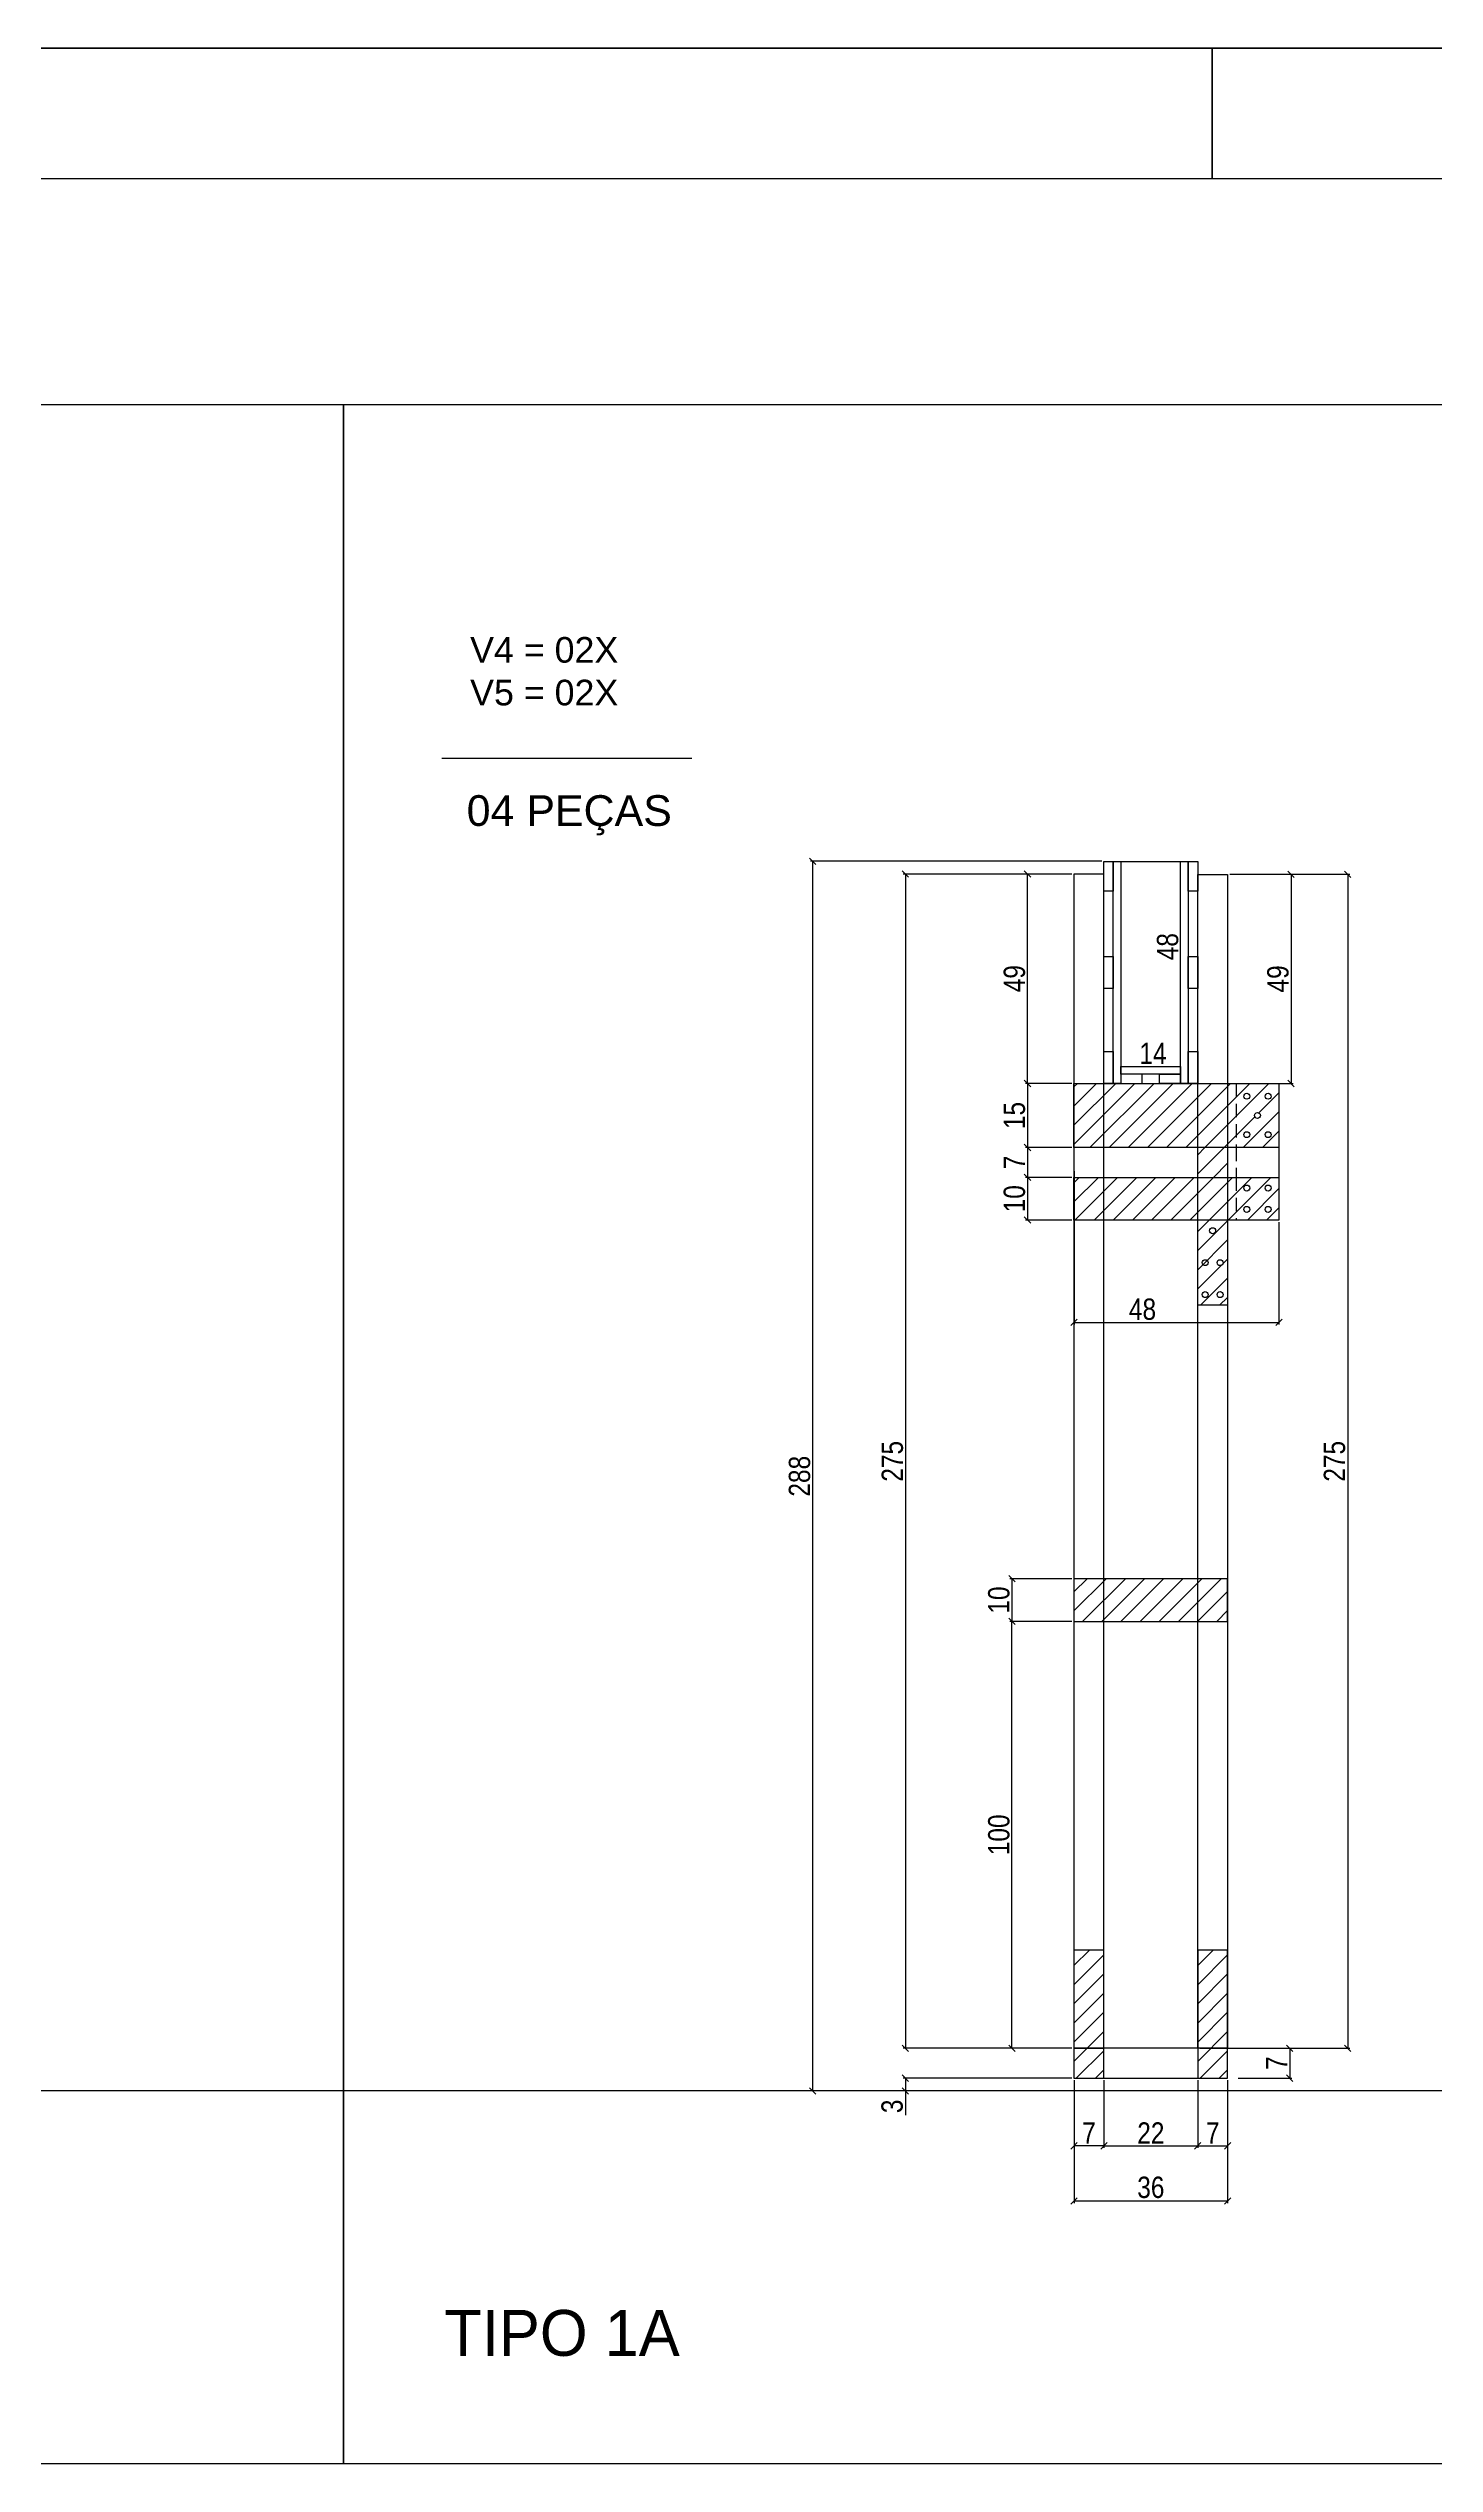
# Model space of a CAD drawing. Extents: x 23583 to 161354, y 153625 to 213918.
# Drawn here: x 30253 to 30903, y 212787 to 213918 of the extents above; entities that cross this region are included whole.
import ezdxf

# ---------------------------------------------------------------- set-up
doc = ezdxf.new("R2010")
doc.units = 0
doc.header["$PDMODE"] = 34
doc.header["$PDSIZE"] = 5
doc.linetypes.add('DASHED2', pattern=[9.525, 6.35, -3.175])
doc.layers.get('0').update_dxf_attribs({"linetype": 'CONTINUOUS'})
doc.layers.get('DEFPOINTS').update_dxf_attribs({"linetype": 'CONTINUOUS'})
for name, color, linetype in [('COTA', 241, 'CONTINUOUS'), ('detalhes', 4, 'CONTINUOUS'), ('HACHURA', 8, 'CONTINUOUS'), ('TIRAS REESCORAMENTO', 252, 'CONTINUOUS'), ('VIGAS', 3, 'CONTINUOUS')]:
    doc.layers.add(name, color=color, linetype=linetype)
doc.layers.add('FOLHA', color=255, linetype='CONTINUOUS', lineweight=40)
doc.styles.add('COTA TECNICA 2X', font='techl___.ttf', dxfattribs={"height": 10})
doc.styles.add('R80-50', font='arial.ttf', dxfattribs={"height": 10})
doc.styles.add('ROMAS860', font='ROMAS860.SHX', dxfattribs={"height": 8.5})
doc.dimstyles.new('SECAO', dxfattribs={"dimscale": 0.333333, "dimtxt": 5, "dimasz": 9, "dimexe": 3, "dimexo": 3, "dimgap": 3, "dimtad": 1, "dimdec": 1, "dimlfac": 0.5, "dimzin": 12, "dimdsep": 46, "dimtxsty": 'COTA TECNICA 2X', "dimblk1": 'OBLIQUE', "dimblk2": 'OBLIQUE', "dimsah": 1, "dimcen": 0.9, "dimclrd": 4, "dimclre": 4, "dimclrt": 240, "dimadec": 1, "dimazin": 3, "dimtfac": 1, "dimtdec": 1, "dimtmove": 0, "dimatfit": 3, "dimfxl": 1, "dimtolj": 1, "dimtzin": 12, "dimarcsym": 0})
pattern_1 = [(45, (7132.006, 15109.911), (-4.49012806, 4.49012806), [])]

# ---------------------------------------------------------------- blocks, each defined once
blk = doc.blocks.new('_Oblique')
at = {"color": 0, "linetype": 'ByBlock', "lineweight": -2}
blk.add_line((-0.5, -0.5), (0.5, 0.5), dxfattribs=at)
blk = doc.blocks.new('*D2780')
at = {"layer": 'DEFPOINTS', "color": 0, "transparency": 16777216}
for p in [(30733.9, 213531.3), (30654.9, 212981.2), (30733.9, 212981.2)]:
    blk.add_point(p, dxfattribs=at)
at = {"layer": 'detalhes', "color": 4, "lineweight": -2, "transparency": 16777216}
for p, q in [((30732.9, 213531.3), (30653.9, 213531.3)), ((30654.9, 213531.3), (30654.9, 212981.2)), ((30732.9, 212981.2), (30653.9, 212981.2))]:
    blk.add_line(p, q, dxfattribs=at)
at = {"layer": 'detalhes', "color": 4, "lineweight": -2, "transparency": 16777216, "xscale": 3, "yscale": 3, "zscale": 3}
for p, rotation in [((30654.9, 213531.3), 90), ((30654.9, 212981.2), 270)]:
    blk.add_blockref('_Oblique', p, dxfattribs=dict(at, rotation=rotation))
at = {"layer": 'detalhes', "color": 240, "transparency": 16777216, "insert": (30648.8, 213256.2), "char_height": 10, "attachment_point": 5, "rotation": 90, "style": 'COTA TECNICA 2X'}
blk.add_mtext('\\A1;275', dxfattribs=at)
blk = doc.blocks.new('*D2781')
at = {"layer": 'DEFPOINTS', "color": 0, "transparency": 16777216}
for p in [(30733.9, 212967.2), (30805.9, 212967.2), (30805.9, 212909.7)]:
    blk.add_point(p, dxfattribs=at)
at = {"layer": 'detalhes', "color": 4, "lineweight": -2, "transparency": 16777216}
for p, q in [((30733.9, 212966.2), (30733.9, 212908.7)), ((30805.9, 212966.2), (30805.9, 212908.7)), ((30733.9, 212909.7), (30805.9, 212909.7))]:
    blk.add_line(p, q, dxfattribs=at)
at = {"layer": 'detalhes', "color": 4, "lineweight": -2, "transparency": 16777216, "xscale": 3, "yscale": 3, "zscale": 3, "rotation": 180}
blk.add_blockref('_Oblique', (30733.9, 212909.7), dxfattribs=at)
at = {"layer": 'detalhes', "color": 4, "lineweight": -2, "transparency": 16777216, "xscale": 3, "yscale": 3, "zscale": 3}
blk.add_blockref('_Oblique', (30805.9, 212909.7), dxfattribs=at)
at = {"layer": 'detalhes', "color": 240, "transparency": 16777216, "insert": (30769.9, 212916), "char_height": 10, "attachment_point": 5, "style": 'COTA TECNICA 2X'}
blk.add_mtext('\\A1;36', dxfattribs=at)
blk = doc.blocks.new('*D2782')
at = {"layer": 'DEFPOINTS', "color": 0, "transparency": 16777216}
for p in [(30747.9, 212967.2), (30791.9, 212967.2), (30791.9, 212935.5)]:
    blk.add_point(p, dxfattribs=at)
at = {"layer": 'detalhes', "color": 4, "lineweight": -2, "transparency": 16777216}
for p, q in [((30747.9, 212966.2), (30747.9, 212934.5)), ((30791.9, 212966.2), (30791.9, 212934.5)), ((30747.9, 212935.5), (30791.9, 212935.5))]:
    blk.add_line(p, q, dxfattribs=at)
at = {"layer": 'detalhes', "color": 4, "lineweight": -2, "transparency": 16777216, "xscale": 3, "yscale": 3, "zscale": 3, "rotation": 180}
blk.add_blockref('_Oblique', (30747.9, 212935.5), dxfattribs=at)
at = {"layer": 'detalhes', "color": 4, "lineweight": -2, "transparency": 16777216, "xscale": 3, "yscale": 3, "zscale": 3}
blk.add_blockref('_Oblique', (30791.9, 212935.5), dxfattribs=at)
at = {"layer": 'detalhes', "color": 240, "transparency": 16777216, "insert": (30769.9, 212941.5), "char_height": 10, "attachment_point": 5, "style": 'COTA TECNICA 2X'}
blk.add_mtext('\\A1;22', dxfattribs=at)
blk = doc.blocks.new('*D2783')
at = {"layer": 'DEFPOINTS', "color": 0, "transparency": 16777216}
for p in [(30791.9, 212935.5), (30805.9, 212935.5), (30805.9, 212935.5)]:
    blk.add_point(p, dxfattribs=at)
at = {"layer": 'detalhes', "color": 4, "lineweight": -2, "transparency": 16777216}
blk.add_line((30791.9, 212935.5), (30805.9, 212935.5), dxfattribs=at)
at = {"layer": 'detalhes', "color": 4, "lineweight": -2, "transparency": 16777216, "xscale": 3, "yscale": 3, "zscale": 3, "rotation": 180}
blk.add_blockref('_Oblique', (30791.9, 212935.5), dxfattribs=at)
at = {"layer": 'detalhes', "color": 4, "lineweight": -2, "transparency": 16777216, "xscale": 3, "yscale": 3, "zscale": 3}
blk.add_blockref('_Oblique', (30805.9, 212935.5), dxfattribs=at)
at = {"layer": 'detalhes', "color": 240, "transparency": 16777216, "insert": (30798.9, 212941.5), "char_height": 10, "attachment_point": 5, "style": 'COTA TECNICA 2X'}
blk.add_mtext('\\A1;7', dxfattribs=at)
blk = doc.blocks.new('*D2784')
at = {"layer": 'DEFPOINTS', "color": 0, "transparency": 16777216}
for p in [(30733.9, 212935.5), (30733.9, 212935.5), (30747.9, 212935.5)]:
    blk.add_point(p, dxfattribs=at)
at = {"layer": 'detalhes', "color": 4, "lineweight": -2, "transparency": 16777216}
blk.add_line((30747.9, 212935.5), (30733.9, 212935.5), dxfattribs=at)
at = {"layer": 'detalhes', "color": 4, "lineweight": -2, "transparency": 16777216, "xscale": 3, "yscale": 3, "zscale": 3, "rotation": 180}
blk.add_blockref('_Oblique', (30733.9, 212935.5), dxfattribs=at)
at = {"layer": 'detalhes', "color": 4, "lineweight": -2, "transparency": 16777216, "xscale": 3, "yscale": 3, "zscale": 3}
blk.add_blockref('_Oblique', (30747.9, 212935.5), dxfattribs=at)
at = {"layer": 'detalhes', "color": 240, "transparency": 16777216, "insert": (30740.9, 212941.5), "char_height": 10, "attachment_point": 5, "style": 'COTA TECNICA 2X'}
blk.add_mtext('\\A1;7', dxfattribs=at)
blk = doc.blocks.new('*D2785')
at = {"layer": 'DEFPOINTS', "color": 0, "transparency": 16777216}
for p in [(30733.9, 213201.2), (30704.8, 213181.2), (30733.9, 213181.2)]:
    blk.add_point(p, dxfattribs=at)
at = {"layer": 'detalhes', "color": 4, "lineweight": -2, "transparency": 16777216}
for p, q in [((30732.9, 213201.2), (30703.8, 213201.2)), ((30704.8, 213201.2), (30704.8, 213181.2)), ((30732.9, 213181.2), (30703.8, 213181.2))]:
    blk.add_line(p, q, dxfattribs=at)
at = {"layer": 'detalhes', "color": 4, "lineweight": -2, "transparency": 16777216, "xscale": 3, "yscale": 3, "zscale": 3}
for p, rotation in [((30704.8, 213201.2), 90), ((30704.8, 213181.2), 270)]:
    blk.add_blockref('_Oblique', p, dxfattribs=dict(at, rotation=rotation))
at = {"layer": 'detalhes', "color": 240, "transparency": 16777216, "insert": (30698.7, 213191.2), "char_height": 10, "attachment_point": 5, "rotation": 90, "style": 'COTA TECNICA 2X'}
blk.add_mtext('\\A1;10', dxfattribs=at)
blk = doc.blocks.new('*D2786')
at = {"layer": 'DEFPOINTS', "color": 0, "transparency": 16777216}
for p in [(30712.1, 213531.3), (30733.9, 213531.3), (30733.9, 213433.2)]:
    blk.add_point(p, dxfattribs=at)
at = {"layer": 'detalhes', "color": 4, "lineweight": -2, "transparency": 16777216}
for p, q in [((30732.9, 213531.3), (30711.1, 213531.3)), ((30712.1, 213433.2), (30712.1, 213531.3)), ((30732.9, 213433.2), (30711.1, 213433.2))]:
    blk.add_line(p, q, dxfattribs=at)
at = {"layer": 'detalhes', "color": 4, "lineweight": -2, "transparency": 16777216, "xscale": 3, "yscale": 3, "zscale": 3}
for p, rotation in [((30712.1, 213531.3), 90), ((30712.1, 213433.2), 270)]:
    blk.add_blockref('_Oblique', p, dxfattribs=dict(at, rotation=rotation))
at = {"layer": 'detalhes', "color": 240, "transparency": 16777216, "insert": (30706, 213482.3), "char_height": 10, "attachment_point": 5, "rotation": 90, "style": 'COTA TECNICA 2X'}
blk.add_mtext('\\A1;49', dxfattribs=at)
blk = doc.blocks.new('*D2787')
at = {"layer": 'DEFPOINTS', "color": 0, "transparency": 16777216}
for p in [(30805.9, 213531.2), (30805.9, 213433.2), (30835.6, 213433.2)]:
    blk.add_point(p, dxfattribs=at)
at = {"layer": 'detalhes', "color": 4, "lineweight": -2, "transparency": 16777216}
for p, q in [((30806.9, 213531.2), (30836.6, 213531.2)), ((30835.6, 213531.2), (30835.6, 213433.2)), ((30806.9, 213433.2), (30836.6, 213433.2))]:
    blk.add_line(p, q, dxfattribs=at)
at = {"layer": 'detalhes', "color": 4, "lineweight": -2, "transparency": 16777216, "xscale": 3, "yscale": 3, "zscale": 3}
for p, rotation in [((30835.6, 213531.2), 90), ((30835.6, 213433.2), 270)]:
    blk.add_blockref('_Oblique', p, dxfattribs=dict(at, rotation=rotation))
at = {"layer": 'detalhes', "color": 240, "transparency": 16777216, "insert": (30829.5, 213482.2), "char_height": 10, "attachment_point": 5, "rotation": 90, "style": 'COTA TECNICA 2X'}
blk.add_mtext('\\A1;49', dxfattribs=at)
blk = doc.blocks.new('*D2788')
at = {"layer": 'DEFPOINTS', "color": 0, "transparency": 16777216}
for p in [(30747.9, 213537.3), (30611.4, 212961.2), (30733.9, 212961.2)]:
    blk.add_point(p, dxfattribs=at)
at = {"layer": 'detalhes', "color": 4, "lineweight": -2, "transparency": 16777216}
for p, q in [((30746.9, 213537.3), (30610.4, 213537.3)), ((30611.4, 213537.3), (30611.4, 212961.2)), ((30732.9, 212961.2), (30610.4, 212961.2))]:
    blk.add_line(p, q, dxfattribs=at)
at = {"layer": 'detalhes', "color": 4, "lineweight": -2, "transparency": 16777216, "xscale": 3, "yscale": 3, "zscale": 3}
for p, rotation in [((30611.4, 213537.3), 90), ((30611.4, 212961.2), 270)]:
    blk.add_blockref('_Oblique', p, dxfattribs=dict(at, rotation=rotation))
at = {"layer": 'detalhes', "color": 240, "transparency": 16777216, "insert": (30605.3, 213249.2), "char_height": 10, "attachment_point": 5, "rotation": 90, "style": 'COTA TECNICA 2X'}
blk.add_mtext('\\A1;288', dxfattribs=at)
blk = doc.blocks.new('*D2789')
at = {"layer": 'DEFPOINTS', "color": 0, "transparency": 16777216}
for p in [(30654.9, 212961.2), (30733.9, 212967.2), (30733.9, 212961.2)]:
    blk.add_point(p, dxfattribs=at)
at = {"layer": 'detalhes', "color": 4, "lineweight": -2, "transparency": 16777216}
for p, q in [((30732.9, 212967.2), (30653.9, 212967.2)), ((30732.9, 212961.2), (30653.9, 212961.2)), ((30654.9, 212967.2), (30654.9, 212961.2)), ((30654.9, 212961.2), (30654.9, 212949.9))]:
    blk.add_line(p, q, dxfattribs=at)
at = {"layer": 'detalhes', "color": 4, "lineweight": -2, "transparency": 16777216, "xscale": 3, "yscale": 3, "zscale": 3}
for p, rotation in [((30654.9, 212967.2), 90), ((30654.9, 212961.2), 270)]:
    blk.add_blockref('_Oblique', p, dxfattribs=dict(at, rotation=rotation))
at = {"layer": 'detalhes', "color": 240, "transparency": 16777216, "insert": (30648.7, 212954), "char_height": 10, "attachment_point": 5, "rotation": 90, "style": 'COTA TECNICA 2X'}
blk.add_mtext('\\A1;3', dxfattribs=at)
blk = doc.blocks.new('*D2790')
at = {"layer": 'DEFPOINTS', "color": 0, "transparency": 16777216}
for p in [(30770.9, 213537.3), (30783.9, 213537.3), (30770.9, 213441.2)]:
    blk.add_point(p, dxfattribs=at)
at = {"layer": 'detalhes', "color": 240, "transparency": 16777216, "insert": (30777.8, 213497.3), "char_height": 10, "attachment_point": 5, "rotation": 90, "style": 'COTA TECNICA 2X'}
blk.add_mtext('\\A1;48', dxfattribs=at)
blk = doc.blocks.new('*D2791')
at = {"layer": 'DEFPOINTS', "color": 0, "transparency": 16777216}
for p in [(30755.9, 213441.2), (30783.9, 213441.2), (30783.9, 213441.2)]:
    blk.add_point(p, dxfattribs=at)
at = {"layer": 'detalhes', "color": 240, "transparency": 16777216, "insert": (30770.9, 213447.3), "char_height": 10, "attachment_point": 5, "style": 'COTA TECNICA 2X'}
blk.add_mtext('\\A1;14', dxfattribs=at)
blk = doc.blocks.new('*D2792')
at = {"layer": 'DEFPOINTS', "color": 0, "transparency": 16777216}
for p in [(30704.8, 213181.2), (30733.9, 213181.2), (30732.9, 212981.2)]:
    blk.add_point(p, dxfattribs=at)
at = {"layer": 'detalhes', "color": 4, "lineweight": -2, "transparency": 16777216}
for p, q in [((30732.9, 213181.2), (30703.8, 213181.2)), ((30704.8, 212981.2), (30704.8, 213181.2)), ((30731.9, 212981.2), (30703.8, 212981.2))]:
    blk.add_line(p, q, dxfattribs=at)
at = {"layer": 'detalhes', "color": 4, "lineweight": -2, "transparency": 16777216, "xscale": 3, "yscale": 3, "zscale": 3}
for p, rotation in [((30704.8, 213181.2), 90), ((30704.8, 212981.2), 270)]:
    blk.add_blockref('_Oblique', p, dxfattribs=dict(at, rotation=rotation))
at = {"layer": 'detalhes', "color": 240, "transparency": 16777216, "insert": (30698.7, 213081.2), "char_height": 10, "attachment_point": 5, "rotation": 90, "style": 'COTA TECNICA 2X'}
blk.add_mtext('\\A1;100', dxfattribs=at)
blk = doc.blocks.new('*D2793')
at = {"layer": 'DEFPOINTS', "color": 0, "transparency": 16777216}
for p in [(30733.9, 213393.2), (30829.9, 213369.2), (30829.9, 213321.3)]:
    blk.add_point(p, dxfattribs=at)
at = {"layer": 'detalhes', "color": 4, "lineweight": -2, "transparency": 16777216}
for p, q in [((30733.9, 213392.2), (30733.9, 213320.3)), ((30829.9, 213368.2), (30829.9, 213320.3)), ((30733.9, 213321.3), (30829.9, 213321.3))]:
    blk.add_line(p, q, dxfattribs=at)
at = {"layer": 'detalhes', "color": 4, "lineweight": -2, "transparency": 16777216, "xscale": 3, "yscale": 3, "zscale": 3, "rotation": 180}
blk.add_blockref('_Oblique', (30733.9, 213321.3), dxfattribs=at)
at = {"layer": 'detalhes', "color": 4, "lineweight": -2, "transparency": 16777216, "xscale": 3, "yscale": 3, "zscale": 3}
blk.add_blockref('_Oblique', (30829.9, 213321.3), dxfattribs=at)
at = {"layer": 'detalhes', "color": 240, "transparency": 16777216, "insert": (30766, 213327.4), "char_height": 10, "attachment_point": 5, "style": 'COTA TECNICA 2X'}
blk.add_mtext('\\A1;48', dxfattribs=at)
blk = doc.blocks.new('*D2794')
at = {"layer": 'DEFPOINTS', "color": 0, "transparency": 16777216}
for p in [(30806.9, 213531.2), (30806.9, 212981.2), (30862.2, 212981.2)]:
    blk.add_point(p, dxfattribs=at)
at = {"layer": 'detalhes', "color": 4, "lineweight": -2, "transparency": 16777216}
for p, q in [((30807.9, 213531.2), (30863.2, 213531.2)), ((30862.2, 213531.2), (30862.2, 212981.2)), ((30807.9, 212981.2), (30863.2, 212981.2))]:
    blk.add_line(p, q, dxfattribs=at)
at = {"layer": 'detalhes', "color": 4, "lineweight": -2, "transparency": 16777216, "xscale": 3, "yscale": 3, "zscale": 3}
for p, rotation in [((30862.2, 213531.2), 90), ((30862.2, 212981.2), 270)]:
    blk.add_blockref('_Oblique', p, dxfattribs=dict(at, rotation=rotation))
at = {"layer": 'detalhes', "color": 240, "transparency": 16777216, "insert": (30856, 213256.2), "char_height": 10, "attachment_point": 5, "rotation": 90, "style": 'COTA TECNICA 2X'}
blk.add_mtext('\\A1;275', dxfattribs=at)
blk = doc.blocks.new('*D2795')
at = {"layer": 'DEFPOINTS', "color": 0, "transparency": 16777216}
for p in [(30791.9, 212981.2), (30809.9, 212967.2), (30835, 212967.2)]:
    blk.add_point(p, dxfattribs=at)
at = {"layer": 'detalhes', "color": 4, "lineweight": -2, "transparency": 16777216}
for p, q in [((30792.9, 212981.2), (30836, 212981.2)), ((30835, 212981.2), (30835, 212967.2)), ((30810.9, 212967.2), (30836, 212967.2))]:
    blk.add_line(p, q, dxfattribs=at)
at = {"layer": 'detalhes', "color": 4, "lineweight": -2, "transparency": 16777216, "xscale": 3, "yscale": 3, "zscale": 3}
for p, rotation in [((30835, 212981.2), 90), ((30835, 212967.2), 270)]:
    blk.add_blockref('_Oblique', p, dxfattribs=dict(at, rotation=rotation))
at = {"layer": 'detalhes', "color": 240, "transparency": 16777216, "insert": (30828.9, 212974.2), "char_height": 10, "attachment_point": 5, "rotation": 90, "style": 'COTA TECNICA 2X'}
blk.add_mtext('\\A1;7', dxfattribs=at)
blk = doc.blocks.new('*D2796')
at = {"layer": 'DEFPOINTS', "color": 0, "transparency": 16777216}
for p in [(30733.9, 213433.2), (30712.1, 213403.2), (30733.9, 213403.2)]:
    blk.add_point(p, dxfattribs=at)
at = {"layer": 'detalhes', "color": 4, "lineweight": -2, "transparency": 16777216}
for p, q in [((30732.9, 213433.2), (30711.1, 213433.2)), ((30712.1, 213433.2), (30712.1, 213403.2)), ((30732.9, 213403.2), (30711.1, 213403.2))]:
    blk.add_line(p, q, dxfattribs=at)
at = {"layer": 'detalhes', "color": 4, "lineweight": -2, "transparency": 16777216, "xscale": 3, "yscale": 3, "zscale": 3}
for p, rotation in [((30712.1, 213433.2), 90), ((30712.1, 213403.2), 270)]:
    blk.add_blockref('_Oblique', p, dxfattribs=dict(at, rotation=rotation))
at = {"layer": 'detalhes', "color": 240, "transparency": 16777216, "insert": (30706, 213418.2), "char_height": 10, "attachment_point": 5, "rotation": 90, "style": 'COTA TECNICA 2X'}
blk.add_mtext('\\A1;15', dxfattribs=at)
blk = doc.blocks.new('*D2797')
at = {"layer": 'DEFPOINTS', "color": 0, "transparency": 16777216}
for p in [(30733.9, 213389.2), (30712.1, 213369.2), (30733.9, 213369.2)]:
    blk.add_point(p, dxfattribs=at)
at = {"layer": 'detalhes', "color": 4, "lineweight": -2, "transparency": 16777216}
for p, q in [((30732.9, 213389.2), (30711.1, 213389.2)), ((30712.1, 213389.2), (30712.1, 213369.2)), ((30732.9, 213369.2), (30711.1, 213369.2))]:
    blk.add_line(p, q, dxfattribs=at)
at = {"layer": 'detalhes', "color": 4, "lineweight": -2, "transparency": 16777216, "xscale": 3, "yscale": 3, "zscale": 3}
for p, rotation in [((30712.1, 213389.2), 90), ((30712.1, 213369.2), 270)]:
    blk.add_blockref('_Oblique', p, dxfattribs=dict(at, rotation=rotation))
at = {"layer": 'detalhes', "color": 240, "transparency": 16777216, "insert": (30706, 213379.2), "char_height": 10, "attachment_point": 5, "rotation": 90, "style": 'COTA TECNICA 2X'}
blk.add_mtext('\\A1;10', dxfattribs=at)
blk = doc.blocks.new('*D2798')
at = {"layer": 'DEFPOINTS', "color": 0, "transparency": 16777216}
for p in [(30733.9, 213403.2), (30712.1, 213389.2), (30733.9, 213389.2)]:
    blk.add_point(p, dxfattribs=at)
at = {"layer": 'detalhes', "color": 4, "lineweight": -2, "transparency": 16777216}
for p, q in [((30732.9, 213403.2), (30711.1, 213403.2)), ((30712.1, 213403.2), (30712.1, 213389.2)), ((30732.9, 213389.2), (30711.1, 213389.2))]:
    blk.add_line(p, q, dxfattribs=at)
at = {"layer": 'detalhes', "color": 4, "lineweight": -2, "transparency": 16777216, "xscale": 3, "yscale": 3, "zscale": 3}
for p, rotation in [((30712.1, 213403.2), 90), ((30712.1, 213389.2), 270)]:
    blk.add_blockref('_Oblique', p, dxfattribs=dict(at, rotation=rotation))
at = {"layer": 'detalhes', "color": 240, "transparency": 16777216, "insert": (30706, 213396.2), "char_height": 10, "attachment_point": 5, "rotation": 90, "style": 'COTA TECNICA 2X'}
blk.add_mtext('\\A1;7', dxfattribs=at)

msp = doc.modelspace()

# ---------------------------------------------------------------- hatches: boundary and pattern name
at = {"layer": 'COTA'}
h = msp.add_hatch(dxfattribs=at)
h.set_pattern_fill('ANSI31', color=256, scale=2, style=0)
h.set_pattern_definition(pattern_1)
h.paths.add_polyline_path([(30829.86, 213433.23), (30733.86, 213433.23), (30733.86, 213403.23), (30829.86, 213403.23)])
edge = h.paths.add_edge_path(flags=16)
edge.add_arc((30814.86, 213409.23), 1.4, 0, 360)
edge = h.paths.add_edge_path(flags=16)
edge.add_arc((30819.86, 213418.23), 1.4, 0, 360)
edge = h.paths.add_edge_path(flags=16)
edge.add_arc((30814.86, 213427.23), 1.4, 0, 360)
edge = h.paths.add_edge_path(flags=16)
edge.add_arc((30824.86, 213409.23), 1.4, 0, 360)
edge = h.paths.add_edge_path(flags=16)
edge.add_arc((30824.86, 213427.23), 1.4, 0, 360)
h = msp.add_hatch(dxfattribs=at)
h.set_pattern_fill('ANSI31', color=256, scale=2, style=0)
h.set_pattern_definition(pattern_1)
h.paths.add_polyline_path([(30791.86, 213403.23), (30791.86, 213389.23), (30805.86, 213389.23), (30805.86, 213403.23)])
h = msp.add_hatch(dxfattribs=at)
h.set_pattern_fill('ANSI31', color=256, scale=2, style=0)
h.set_pattern_definition(pattern_1)
h.paths.add_polyline_path([(30829.86, 213389.23), (30733.86, 213389.23), (30733.86, 213369.23), (30829.86, 213369.23)])
edge = h.paths.add_edge_path(flags=16)
edge.add_arc((30814.86, 213384.23), 1.4, 0, 360)
edge = h.paths.add_edge_path(flags=16)
edge.add_arc((30814.86, 213374.23), 1.4, 0, 360)
edge = h.paths.add_edge_path(flags=16)
edge.add_arc((30824.86, 213384.23), 1.4, 0, 360)
edge = h.paths.add_edge_path(flags=16)
edge.add_arc((30824.86, 213374.23), 1.4, 0, 360)
h = msp.add_hatch(dxfattribs=at)
h.set_pattern_fill('ANSI31', color=256, scale=2, style=0)
h.set_pattern_definition(pattern_1)
h.paths.add_polyline_path([(30791.86, 213329.29), (30805.86, 213329.29), (30805.86, 213369.23), (30791.86, 213369.23)])
h = msp.add_hatch(dxfattribs=at)
h.set_pattern_fill('ANSI31', color=256, scale=2, style=0)
h.set_pattern_definition([(45, (7132.006, 15079.911), (-4.49012806, 4.49012806), [])])
h.paths.add_polyline_path([(30805.86, 213201.21), (30733.86, 213201.21), (30733.86, 213181.21), (30805.86, 213181.21)])
h = msp.add_hatch(dxfattribs=at)
h.set_pattern_fill('ANSI31', color=256, scale=2, style=0)
h.set_pattern_definition([(45, (10889.639, 207158.0003), (-4.490128, 4.490128), [])])
h.paths.add_polyline_path([(30733.86, 212967.19), (30747.86, 212967.19), (30747.86, 213027.19), (30733.86, 213027.19)])
h = msp.add_hatch(dxfattribs=at)
h.set_pattern_fill('ANSI31', color=256, scale=2, style=0)
h.set_pattern_definition([(45, (10947.639, 207158.0003), (-4.490128, 4.490128), [])])
h.paths.add_polyline_path([(30791.86, 212967.19), (30805.86, 212967.19), (30805.86, 213027.19), (30791.86, 213027.19)])

# ---------------------------------------------------------------- linework, layer by layer
at = {"color": 30}
msp.add_line((29670.84, 213857.22), (35029.57, 213857.22), dxfattribs=at)
at = {"linetype": 'Continuous'}
msp.add_line((30829.86, 213403.23), (30829.86, 213389.23), dxfattribs=at)
msp.add_line((30805.86, 213329.29), (30791.86, 213329.29))
for points in [[(30733.86, 212981.19), (30747.86, 212981.19), (30747.86, 213531.28), (30733.86, 213531.28)], [(30805.86, 212981.19), (30791.86, 212981.19), (30791.86, 213531.16), (30805.86, 213531.16)], [(30829.86, 213403.23), (30733.86, 213403.23), (30733.86, 213433.23), (30829.86, 213433.23)], [(30829.86, 213369.23), (30733.86, 213369.23), (30733.86, 213389.23), (30829.86, 213389.23)], [(30733.86, 212967.19), (30747.86, 212967.19), (30747.86, 213027.19), (30733.86, 213027.19)], [(30791.86, 212967.19), (30805.86, 212967.19), (30805.86, 213027.19), (30791.86, 213027.19)]]:
    msp.add_lwpolyline(points, close=True, dxfattribs=at)
for points in [[(30733.86, 213181.21), (30805.86, 213181.21), (30805.86, 213201.21), (30733.86, 213201.21), (30733.86, 213181.21)], [(30755.86, 212967.19), (30805.86, 212967.19), (30805.86, 212981.19), (30733.86, 212981.19), (30733.86, 212967.19), (30755.86, 212967.19)]]:
    msp.add_lwpolyline(points, dxfattribs=at)
for centre in [(30814.86, 213427.23), (30824.86, 213427.23), (30814.86, 213409.23), (30819.86, 213418.23), (30824.86, 213409.23), (30814.86, 213384.23), (30814.86, 213374.23), (30824.86, 213384.23), (30824.86, 213374.23), (30798.86, 213364.23), (30795.36, 213349.26), (30802.36, 213349.26), (30795.36, 213334.29), (30802.36, 213334.29)]:
    msp.add_circle(centre, 1.4)
at = {"layer": 'COTA', "linetype": 'DASHED2'}
for p, q in [((30809.86, 213433.23), (30809.86, 213403.23)), ((30809.86, 213403.23), (30809.86, 213389.23)), ((30809.86, 213389.23), (30809.86, 213369.23))]:
    msp.add_line(p, q, dxfattribs=at)
at = {"layer": 'FOLHA'}
for p, q in [((29518.43, 213918.18), (35090.53, 213918.18)), ((30798.67, 213857.22), (30798.67, 213918.18))]:
    msp.add_line(p, q, dxfattribs=at)
at = {"layer": 'HACHURA', "color": 7}
msp.add_line((30437.6, 213585.56), (30554.75, 213585.56), dxfattribs=at)
at = {"layer": 'TIRAS REESCORAMENTO', "linetype": 'ByBlock'}
for p, q in [((30755.86, 213537.28), (30783.86, 213537.28)), ((34975.73, 212961.19), (29767.28, 212961.19))]:
    msp.add_line(p, q, dxfattribs=at)
for points in [[(30747.86, 213537.28), (30752.26, 213537.28), (30752.26, 213523.28), (30747.86, 213523.28)], [(30787.46, 213537.28), (30791.86, 213537.28), (30791.86, 213523.28), (30787.46, 213523.28)], [(30747.86, 213492.76), (30752.26, 213492.76), (30752.26, 213477.76), (30747.86, 213477.76)], [(30787.46, 213492.76), (30791.86, 213492.76), (30791.86, 213477.76), (30787.46, 213477.76)], [(30747.86, 213448.23), (30752.26, 213448.23), (30752.26, 213433.23), (30747.86, 213433.23)], [(30787.46, 213448.23), (30791.86, 213448.23), (30791.86, 213433.23), (30787.46, 213433.23)], [(30783.86, 213437.63), (30755.86, 213437.63), (30755.86, 213441.23), (30783.86, 213441.23)], [(30765.82, 213433.23), (30765.82, 213437.63), (30755.86, 213437.63), (30755.86, 213433.23)], [(30773.89, 213433.23), (30773.89, 213437.63), (30783.86, 213437.63), (30783.86, 213433.23)]]:
    msp.add_lwpolyline(points, close=True, dxfattribs=at)
for points in [[(30755.86, 213433.23), (30752.26, 213433.23), (30752.26, 213537.28), (30755.86, 213537.28), (30755.86, 213433.23)], [(30787.46, 213433.23), (30783.86, 213433.23), (30783.86, 213537.28), (30787.46, 213537.28), (30787.46, 213433.23)]]:
    msp.add_lwpolyline(points, dxfattribs=at)
at = {"layer": 'VIGAS'}
for points in [[(30391.56, 212786.58), (29767.28, 212786.58), (29767.28, 213751.37), (30391.56, 213751.37)], [(31015.84, 212786.58), (30391.56, 212786.58), (30391.56, 213751.37), (31015.84, 213751.37)]]:
    msp.add_lwpolyline(points, close=True, dxfattribs=at)

# ---------------------------------------------------------------- texts
at = {"layer": 'COTA', "color": 5, "style": 'ROMAS860'}
msp.add_text('TIPO 1A', height=21.505, dxfattribs=at).set_placement((30438.85, 212837.1))
at = {"layer": 'VIGAS', "color": 7, "attachment_point": 1, "style": 'R80-50'}
for s, width, insert, char_height in [('V4 = 02X\\PV5 = 02X', 124.324, (30450.9, 213642.36), 12), ('04 PEÇAS', 162.221, (30449.28, 213568.27), 14.4)]:
    msp.add_mtext_dynamic_manual_height_columns(s, width=width, gutter_width=50, heights=[0], dxfattribs=dict(at, insert=insert, char_height=char_height))

# ---------------------------------------------------------------- dimensions: what is measured, and where the dimension line sits
at = {"layer": 'detalhes', "color": 3}
for base, p1, p2, picture, middle in [((30611.39, 212961.19), (30747.86, 213537.28), (30733.86, 212961.19), '*D2788', (30605.3, 213249.24)), ((30654.9, 212981.19), (30733.86, 213531.28), (30733.86, 212981.19), '*D2780', (30648.79, 213256.24)), ((30712.09, 213531.28), (30733.86, 213433.23), (30733.86, 213531.28), '*D2786', (30705.99, 213482.26)), ((30835.61, 213433.23), (30805.86, 213531.16), (30805.86, 213433.23), '*D2787', (30829.51, 213482.2)), ((30862.15, 212981.19), (30806.86, 213531.16), (30806.86, 212981.19), '*D2794', (30856.04, 213256.18)), ((30712.09, 213403.23), (30733.86, 213433.23), (30733.86, 213403.23), '*D2796', (30705.98, 213418.23)), ((30712.09, 213389.23), (30733.86, 213403.23), (30733.86, 213389.23), '*D2798', (30706.01, 213396.23)), ((30712.09, 213369.23), (30733.86, 213389.23), (30733.86, 213369.23), '*D2797', (30705.99, 213379.23)), ((30704.76, 213181.21), (30733.86, 213201.21), (30733.86, 213181.21), '*D2785', (30698.66, 213191.21)), ((30704.76, 213181.21), (30732.86, 212981.19), (30733.86, 213181.21), '*D2792', (30698.66, 213081.2)), ((30835.01, 212967.19), (30791.86, 212981.19), (30809.91, 212967.19), '*D2795', (30828.93, 212974.19)), ((30654.9, 212961.19), (30733.86, 212967.19), (30733.86, 212961.19), '*D2789', (30648.68, 212954.03))]:
    dim = msp.add_linear_dim(base=base, p1=p1, p2=p2, angle=90, dimstyle='SECAO', dxfattribs=at)
    dim.commit()
    dim.dimension.update_dxf_attribs({"geometry": picture, "text_midpoint": middle})
dim = msp.add_linear_dim(base=(30783.86, 213537.28), p1=(30770.9, 213441.23), p2=(30770.9, 213537.28), angle=90, dimstyle='SECAO', override={"dimse1": 1, "dimse2": 1, "dimsd1": 1, "dimsd2": 1}, dxfattribs=at)
dim.commit()
dim.dimension.update_dxf_attribs({"geometry": '*D2790', "text_midpoint": (30783.86, 213497.33), "dimtype": 160})
dim = msp.add_linear_dim(base=(30783.86, 213441.23), p1=(30755.86, 213441.23), p2=(30783.86, 213441.23), dimstyle='SECAO', override={"dimse1": 1, "dimse2": 1, "dimsd1": 1, "dimsd2": 1}, dxfattribs=at)
dim.commit()
dim.dimension.update_dxf_attribs({"geometry": '*D2791', "text_midpoint": (30770.9, 213441.23), "dimtype": 160})
for base, p1, p2, picture, middle in [((30829.86, 213321.31), (30733.86, 213393.23), (30829.86, 213369.23), '*D2793', (30765.99, 213321.31)), ((30805.86, 212909.73), (30733.86, 212967.19), (30805.86, 212967.19), '*D2781', (30769.86, 212909.73)), ((30791.86, 212935.45), (30747.86, 212967.19), (30791.86, 212967.19), '*D2782', (30769.86, 212935.45)), ((30805.86, 212935.45), (30791.86, 212935.45), (30805.86, 212935.45), '*D2783', (30798.86, 212935.45))]:
    dim = msp.add_linear_dim(base=base, p1=p1, p2=p2, dimstyle='SECAO', dxfattribs=at)
    dim.commit()
    dim.dimension.update_dxf_attribs({"geometry": picture, "text_midpoint": middle, "dimtype": 160})
dim = msp.add_linear_dim(base=(30733.86, 212935.45), p1=(30747.86, 212935.45), p2=(30733.86, 212935.45), dimstyle='SECAO', dxfattribs=at)
dim.commit()
dim.dimension.update_dxf_attribs({"geometry": '*D2784', "text_midpoint": (30740.86, 212941.53)})

doc.saveas('drawing.dxf')
